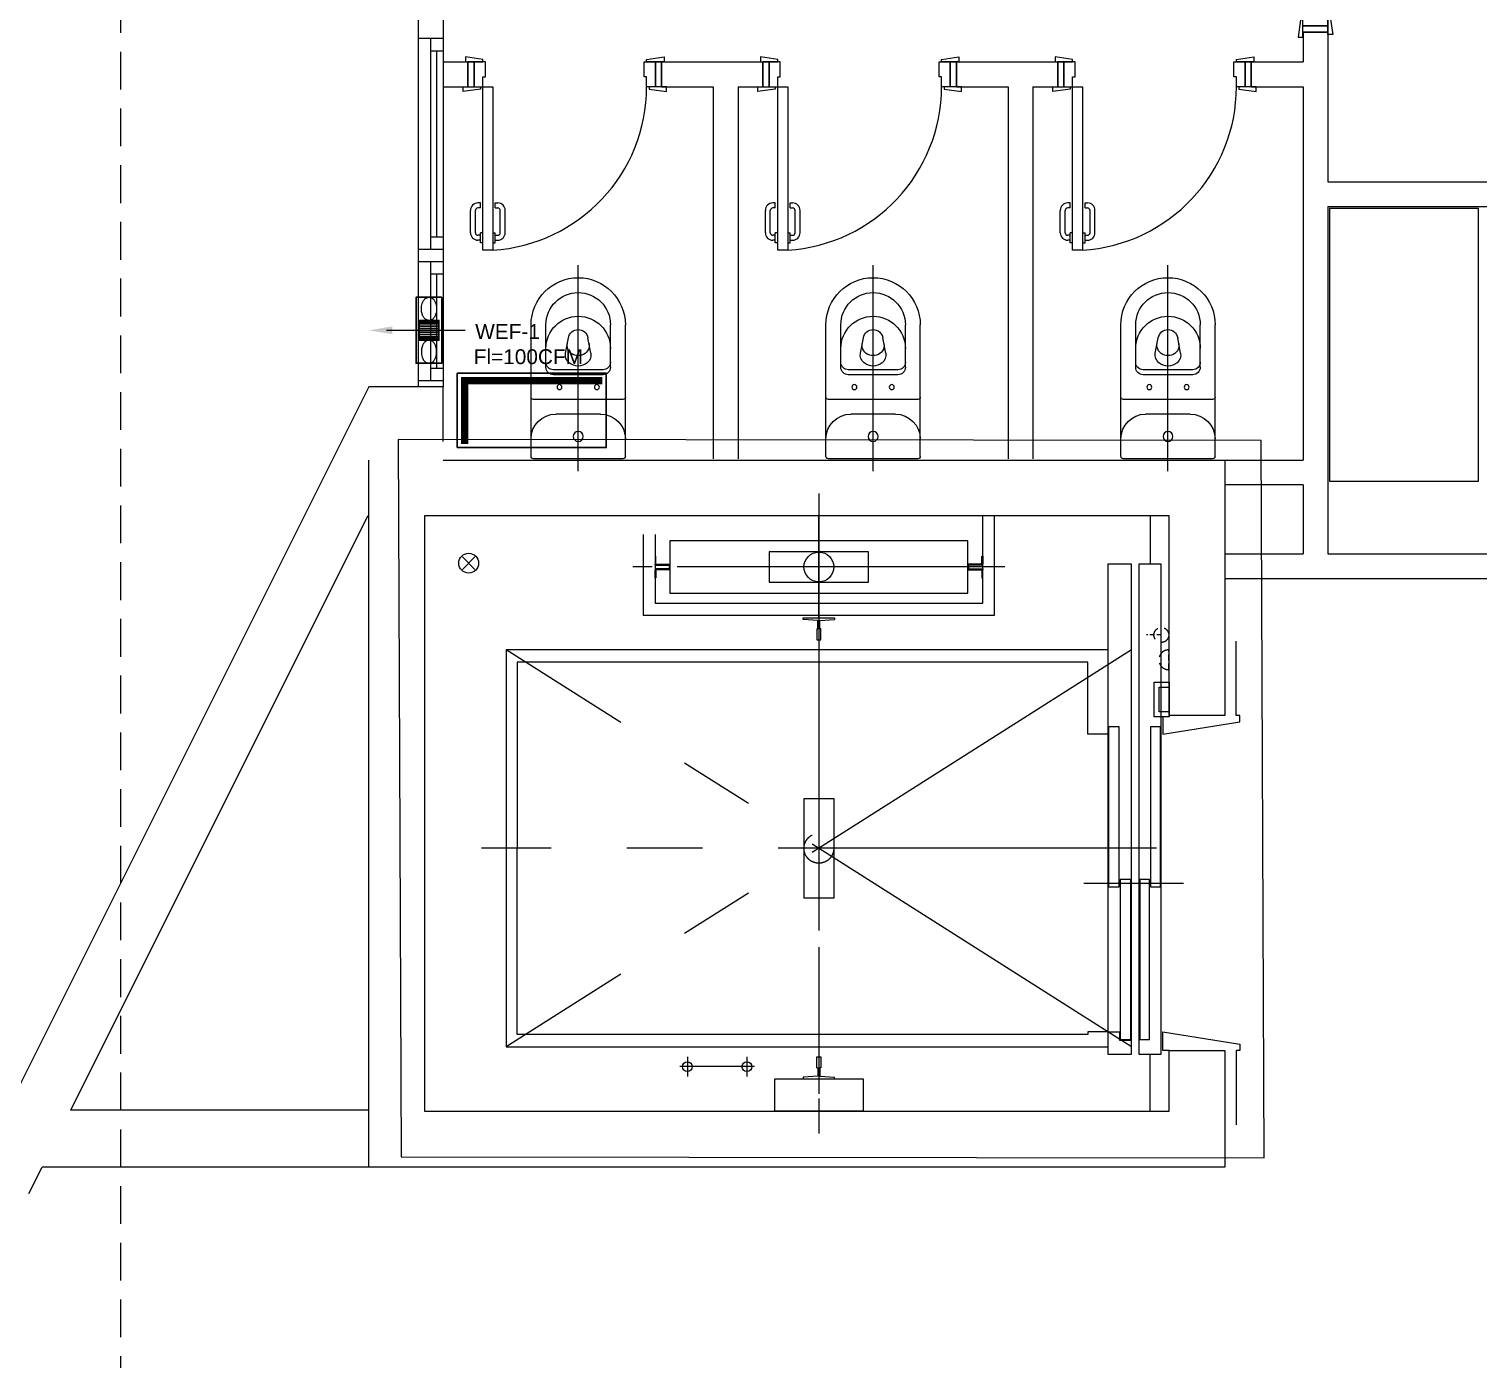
# Model space of a CAD drawing. Header units: millimetres. Extents: x -160614 to 59925, y -157025 to 0.
# Drawn here: x -75111 to -69268, y -105091 to -99730 of the extents above; entities that cross this region are included whole.
import ezdxf

# ---------------------------------------------------------------- set-up
doc = ezdxf.new("R2010")
doc.units = ezdxf.units.MM
doc.header["$LTSCALE"] = 8
for name, pattern in [('CENTERX2', [101.6, 63.5, -12.7, 12.7, -12.7]), ('DASHED2', [9.525, 6.35, -3.175]), ('HIDDEN', [9.525, 6.35, -3.175])]:
    doc.linetypes.add(name, pattern=pattern)
for name, color, linetype, lineweight in [('72_EGR_EQP_TAG', 9, 'Continuous', 5), ('Aluminum', 9, 'Continuous', 5), ('Axis', 9, 'CENTERX2', 5), ('C-HYDR-CTCH', 9, 'Continuous', 5), ('Cabin', 9, 'Continuous', 5), ('LOADING', 9, 'Continuous', 5), ('Notes', 9, 'Continuous', 5), ('Proj', 9, 'Continuous', 5), ('SANIT', 9, 'Continuous', 5), ('Structure', 9, 'Continuous', 5), ('Tech', 9, 'DASHED2', 5), ('Walls', 9, 'Continuous', 5), ('Wooden Joinery', 9, 'Continuous', 5)]:
    doc.layers.add(name, color=color, linetype=linetype, lineweight=lineweight)
for name, color, linetype in [('A-EXH', 1, 'Continuous'), ('A-OPEN', 4, 'Continuous'), ('A-OPEN-thin', 9, 'Continuous'), ('MC-EX-EQPM', 2, 'Continuous'), ('MC-EX-EQPM-texts', 2, 'Continuous')]:
    doc.layers.add(name, color=color, linetype=linetype)
doc.styles.add('ARIAL', font='arial.ttf')

# ---------------------------------------------------------------- blocks, each defined once
blk = doc.blocks.new('*U160')
at = {"layer": 'MC-EX-EQPM', "lineweight": 9}
blk.add_hatch(color=15, dxfattribs=at).paths.add_polyline_path([(15.7, 160.3), (-15.7, 160.3), (0, 254.8)], flags=0)
at = {"layer": 'MC-EX-EQPM', "color": 15, "lineweight": 9}
blk.add_line((0, 183.8), (0, -132.9), dxfattribs=at)
at = {"layer": 'MC-EX-EQPM', "color": 2, "linetype": 'DASHED2', "lineweight": 30, "ltscale": 2.5}
for p, q in [((-32.6, 52.3), (-32.6, -27.5)), ((-26.4, 52.3), (-26.4, -27.5)), ((-17.2, 52.3), (-17.2, -27.5)), ((-6.9, 52.3), (-6.9, -27.5)), ((6.9, 52.3), (6.9, -27.5)), ((17.2, 52.3), (17.2, -27.5)), ((26.4, 52.3), (26.4, -27.5)), ((32.6, 52.3), (32.6, -27.5))]:
    blk.add_line(p, q, dxfattribs=at)
at = {"layer": 'MC-EX-EQPM', "color": 5, "lineweight": 30, "ltscale": 2.5}
blk.add_lwpolyline([(-133, -39.8), (133, -39.8), (133, 64.7), (-133, 64.7)], close=True, dxfattribs=at)
at = {"layer": 'MC-EX-EQPM', "color": 1, "lineweight": 30, "ltscale": 2.5}
blk.add_lwpolyline([(-39.9, 52.3), (39.9, 52.3), (39.9, -27.5), (-39.9, -27.5)], close=True, dxfattribs=at)
at = {"layer": 'MC-EX-EQPM', "color": 2, "lineweight": 9}
for points, knots in [([(-39.9, 12.4), (-39.9, 13.7), (-40, 14.9), (-40.4, 17.4), (-40.7, 18.6), (-41.5, 20.9), (-42, 22), (-43, 24), (-43.6, 25), (-44.9, 26.9), (-45.6, 27.7), (-47.4, 29.8), (-48.6, 31), (-51.1, 33), (-52.4, 34), (-55.1, 35.6), (-56.5, 36.4), (-59.4, 37.8), (-60.9, 38.4), (-65, 39.9), (-67.6, 40.7), (-73, 41.9), (-75.8, 42.3), (-81.5, 42.9), (-84.3, 43), (-90.7, 43), (-94.3, 42.7), (-101.2, 41.7), (-104.6, 40.9), (-110, 39.2), (-112.2, 38.4), (-116.4, 36.4), (-118.4, 35.3), (-121.7, 33.1), (-123.1, 32), (-125.6, 29.7), (-126.8, 28.4), (-128.8, 25.9), (-129.5, 24.7), (-130.9, 22.1), (-131.5, 20.8), (-132.4, 17.9), (-132.7, 16.4), (-133, 14), (-133, 13.2), (-133, 12.4)], [0, 0, 0, 0, 0.083152, 0.083152, 0.166304, 0.166304, 0.249457, 0.249457, 0.332609, 0.332609, 0.415761, 0.415761, 0.545395, 0.545395, 0.675028, 0.675028, 0.804662, 0.804662, 0.934296, 0.934296, 1.152782, 1.152782, 1.371268, 1.371268, 1.589754, 1.589754, 1.860357, 1.860357, 2.130959, 2.130959, 2.317705, 2.317705, 2.504451, 2.504451, 2.641391, 2.641391, 2.778331, 2.778331, 2.881554, 2.881554, 2.984776, 2.984776, 3.087999, 3.087999, 3.141593, 3.141593, 3.141593, 3.141593]), ([(-133, 12.4), (-133, 11.7), (-133, 10.9), (-132.7, 8.6), (-132.4, 7.1), (-131.5, 4.3), (-131, 2.9), (-129.6, 0.3), (-128.9, -0.9), (-127.2, -3.1), (-126.3, -4.1), (-124.4, -6), (-123.5, -6.8), (-121.4, -8.4), (-120.4, -9.1), (-117.5, -11), (-115.7, -11.9), (-111.8, -13.7), (-109.8, -14.4), (-105.7, -15.7), (-103.6, -16.2), (-99.3, -17.1), (-97.1, -17.4), (-90.1, -18.2), (-85.3, -18.3), (-77.2, -17.7), (-74, -17.2), (-67.7, -15.9), (-64.6, -15), (-59.7, -13.1), (-57.7, -12.2), (-54, -10.1), (-52.2, -9), (-49.2, -6.7), (-48, -5.6), (-45.8, -3.2), (-44.7, -1.9), (-43.1, 0.7), (-42.4, 1.9), (-41.3, 4.5), (-40.8, 5.9), (-40.2, 8.8), (-40, 10.2), (-39.9, 12), (-39.9, 12.2), (-39.9, 12.4)], [3.141593, 3.141593, 3.141593, 3.141593, 3.191222, 3.191222, 3.294445, 3.294445, 3.397668, 3.397668, 3.500891, 3.500891, 3.604114, 3.604114, 3.707337, 3.707337, 3.810559, 3.810559, 3.981855, 3.981855, 4.15315, 4.15315, 4.324446, 4.324446, 4.495741, 4.495741, 4.865323, 4.865323, 5.117184, 5.117184, 5.369044, 5.369044, 5.542485, 5.542485, 5.715925, 5.715925, 5.843378, 5.843378, 5.97083, 5.97083, 6.069787, 6.069787, 6.168745, 6.168745, 6.267702, 6.267702, 6.283185, 6.283185, 6.283185, 6.283185]), ([(39.9, 12.4), (39.9, 13.7), (40, 14.9), (40.4, 17.4), (40.7, 18.6), (41.5, 20.9), (42, 22), (43, 24), (43.6, 25), (44.9, 26.9), (45.6, 27.7), (47.4, 29.8), (48.6, 31), (51.1, 33), (52.4, 34), (55.1, 35.6), (56.5, 36.4), (59.4, 37.8), (60.9, 38.4), (65, 39.9), (67.6, 40.7), (73, 41.9), (75.8, 42.3), (81.5, 42.9), (84.3, 43), (90.7, 43), (94.3, 42.7), (101.2, 41.7), (104.6, 40.9), (110, 39.2), (112.2, 38.4), (116.4, 36.4), (118.4, 35.3), (121.7, 33.1), (123.1, 32), (125.6, 29.7), (126.8, 28.4), (128.8, 25.9), (129.5, 24.7), (130.9, 22.1), (131.5, 20.8), (132.4, 17.9), (132.7, 16.4), (133, 14), (133, 13.2), (133, 12.4)], [0, 0, 0, 0, 0.083152, 0.083152, 0.166304, 0.166304, 0.249457, 0.249457, 0.332609, 0.332609, 0.415761, 0.415761, 0.545395, 0.545395, 0.675028, 0.675028, 0.804662, 0.804662, 0.934296, 0.934296, 1.152782, 1.152782, 1.371268, 1.371268, 1.589754, 1.589754, 1.860357, 1.860357, 2.130959, 2.130959, 2.317705, 2.317705, 2.504451, 2.504451, 2.641391, 2.641391, 2.778331, 2.778331, 2.881554, 2.881554, 2.984776, 2.984776, 3.087999, 3.087999, 3.141593, 3.141593, 3.141593, 3.141593]), ([(133, 12.4), (133, 11.7), (133, 10.9), (132.7, 8.6), (132.4, 7.1), (131.5, 4.3), (131, 2.9), (129.6, 0.3), (128.9, -0.9), (127.2, -3.1), (126.3, -4.1), (124.4, -6), (123.5, -6.8), (121.4, -8.4), (120.4, -9.1), (117.5, -11), (115.7, -11.9), (111.8, -13.7), (109.8, -14.4), (105.7, -15.7), (103.6, -16.2), (99.3, -17.1), (97.1, -17.4), (90.1, -18.2), (85.3, -18.3), (77.2, -17.7), (74, -17.2), (67.7, -15.9), (64.6, -15), (59.7, -13.1), (57.7, -12.2), (54, -10.1), (52.2, -9), (49.2, -6.7), (48, -5.6), (45.8, -3.2), (44.7, -1.9), (43.1, 0.7), (42.4, 1.9), (41.3, 4.5), (40.8, 5.9), (40.2, 8.8), (40, 10.2), (39.9, 12), (39.9, 12.2), (39.9, 12.4)], [3.141593, 3.141593, 3.141593, 3.141593, 3.191222, 3.191222, 3.294445, 3.294445, 3.397668, 3.397668, 3.500891, 3.500891, 3.604114, 3.604114, 3.707337, 3.707337, 3.810559, 3.810559, 3.981855, 3.981855, 4.15315, 4.15315, 4.324446, 4.324446, 4.495741, 4.495741, 4.865323, 4.865323, 5.117184, 5.117184, 5.369044, 5.369044, 5.542485, 5.542485, 5.715925, 5.715925, 5.843378, 5.843378, 5.97083, 5.97083, 6.069787, 6.069787, 6.168745, 6.168745, 6.267702, 6.267702, 6.283185, 6.283185, 6.283185, 6.283185])]:
    blk.add_open_spline(points, degree=3, knots=knots, dxfattribs=at)
blk = doc.blocks.new('*U173', base_point=(-704935.2, -379640.3))
at = {"layer": 'A-OPEN', "lineweight": 30, "ltscale": 1.033}
blk.add_lwpolyline([(-705235.2, -379790.3), (-704635.2, -379790.3), (-704635.2, -379490.3), (-705235.2, -379490.3), (-705235.2, -379790.3)], dxfattribs=at)
at = {"layer": 'A-OPEN-thin', "linetype": 'Continuous', "lineweight": 9, "ltscale": 1.013, "const_width": 30}
blk.add_lwpolyline([(-705205.2, -379775.3), (-705205.2, -379520.3), (-704650.2, -379520.3)], dxfattribs=at)
blk = doc.blocks.new('*U174', base_point=(-704935.1682, -379640.3319))
at = {"layer": 'A-OPEN', "ltscale": 1.013, "xscale": 0.001666666666666689, "yscale": 0.003333333333333344}
blk.add_blockref('*U173', (-704935.1682, -379640.3319), dxfattribs=at)
blk = doc.blocks.new('*U153')
at = {"layer": 'MC-EX-EQPM', "lineweight": 9}
blk.add_hatch(color=15, dxfattribs=at).paths.add_polyline_path([(15.7, 160.3), (-15.7, 160.3), (0, 254.8)], flags=0)
at = {"layer": 'MC-EX-EQPM', "color": 15, "lineweight": 9}
blk.add_line((0, 183.8), (0, -132.9), dxfattribs=at)
at = {"layer": 'MC-EX-EQPM', "color": 2, "linetype": 'DASHED2', "lineweight": 30, "ltscale": 2.5}
for p, q in [((-32.6, 52.3), (-32.6, -27.5)), ((-26.4, 52.3), (-26.4, -27.5)), ((-17.2, 52.3), (-17.2, -27.5)), ((-6.9, 52.3), (-6.9, -27.5)), ((6.9, 52.3), (6.9, -27.5)), ((17.2, 52.3), (17.2, -27.5)), ((26.4, 52.3), (26.4, -27.5)), ((32.6, 52.3), (32.6, -27.5))]:
    blk.add_line(p, q, dxfattribs=at)
at = {"layer": 'MC-EX-EQPM', "color": 5, "lineweight": 30, "ltscale": 2.5}
blk.add_lwpolyline([(-133, -39.8), (133, -39.8), (133, 64.7), (-133, 64.7)], close=True, dxfattribs=at)
at = {"layer": 'MC-EX-EQPM', "color": 1, "lineweight": 30, "ltscale": 2.5}
blk.add_lwpolyline([(-39.9, 52.3), (39.9, 52.3), (39.9, -27.5), (-39.9, -27.5)], close=True, dxfattribs=at)
at = {"layer": 'MC-EX-EQPM', "color": 2, "lineweight": 9}
for points, knots in [([(-39.9, 12.4), (-39.9, 13.7), (-40, 14.9), (-40.4, 17.4), (-40.7, 18.6), (-41.5, 20.9), (-42, 22), (-43, 24), (-43.6, 25), (-44.9, 26.9), (-45.6, 27.7), (-47.4, 29.8), (-48.6, 31), (-51.1, 33), (-52.4, 34), (-55.1, 35.6), (-56.5, 36.4), (-59.4, 37.8), (-60.9, 38.4), (-65, 39.9), (-67.6, 40.7), (-73, 41.9), (-75.8, 42.3), (-81.5, 42.9), (-84.3, 43), (-90.7, 43), (-94.3, 42.7), (-101.2, 41.7), (-104.6, 40.9), (-110, 39.2), (-112.2, 38.4), (-116.4, 36.4), (-118.4, 35.3), (-121.7, 33.1), (-123.1, 32), (-125.6, 29.7), (-126.8, 28.4), (-128.8, 25.9), (-129.5, 24.7), (-130.9, 22.1), (-131.5, 20.8), (-132.4, 17.9), (-132.7, 16.4), (-133, 14), (-133, 13.2), (-133, 12.4)], [0, 0, 0, 0, 0.083152, 0.083152, 0.166304, 0.166304, 0.249457, 0.249457, 0.332609, 0.332609, 0.415761, 0.415761, 0.545395, 0.545395, 0.675028, 0.675028, 0.804662, 0.804662, 0.934296, 0.934296, 1.152782, 1.152782, 1.371268, 1.371268, 1.589754, 1.589754, 1.860357, 1.860357, 2.130959, 2.130959, 2.317705, 2.317705, 2.504451, 2.504451, 2.641391, 2.641391, 2.778331, 2.778331, 2.881554, 2.881554, 2.984776, 2.984776, 3.087999, 3.087999, 3.141593, 3.141593, 3.141593, 3.141593]), ([(-133, 12.4), (-133, 11.7), (-133, 10.9), (-132.7, 8.6), (-132.4, 7.1), (-131.5, 4.3), (-131, 2.9), (-129.6, 0.3), (-128.9, -0.9), (-127.2, -3.1), (-126.3, -4.1), (-124.4, -6), (-123.5, -6.8), (-121.4, -8.4), (-120.4, -9.1), (-117.5, -11), (-115.7, -11.9), (-111.8, -13.7), (-109.8, -14.4), (-105.7, -15.7), (-103.6, -16.2), (-99.3, -17.1), (-97.1, -17.4), (-90.1, -18.2), (-85.3, -18.3), (-77.2, -17.7), (-74, -17.2), (-67.7, -15.9), (-64.6, -15), (-59.7, -13.1), (-57.7, -12.2), (-54, -10.1), (-52.2, -9), (-49.2, -6.7), (-48, -5.6), (-45.8, -3.2), (-44.7, -1.9), (-43.1, 0.7), (-42.4, 1.9), (-41.3, 4.5), (-40.8, 5.9), (-40.2, 8.8), (-40, 10.2), (-39.9, 12), (-39.9, 12.2), (-39.9, 12.4)], [3.141593, 3.141593, 3.141593, 3.141593, 3.191222, 3.191222, 3.294445, 3.294445, 3.397668, 3.397668, 3.500891, 3.500891, 3.604114, 3.604114, 3.707337, 3.707337, 3.810559, 3.810559, 3.981855, 3.981855, 4.15315, 4.15315, 4.324446, 4.324446, 4.495741, 4.495741, 4.865323, 4.865323, 5.117184, 5.117184, 5.369044, 5.369044, 5.542485, 5.542485, 5.715925, 5.715925, 5.843378, 5.843378, 5.97083, 5.97083, 6.069787, 6.069787, 6.168745, 6.168745, 6.267702, 6.267702, 6.283185, 6.283185, 6.283185, 6.283185]), ([(39.9, 12.4), (39.9, 13.7), (40, 14.9), (40.4, 17.4), (40.7, 18.6), (41.5, 20.9), (42, 22), (43, 24), (43.6, 25), (44.9, 26.9), (45.6, 27.7), (47.4, 29.8), (48.6, 31), (51.1, 33), (52.4, 34), (55.1, 35.6), (56.5, 36.4), (59.4, 37.8), (60.9, 38.4), (65, 39.9), (67.6, 40.7), (73, 41.9), (75.8, 42.3), (81.5, 42.9), (84.3, 43), (90.7, 43), (94.3, 42.7), (101.2, 41.7), (104.6, 40.9), (110, 39.2), (112.2, 38.4), (116.4, 36.4), (118.4, 35.3), (121.7, 33.1), (123.1, 32), (125.6, 29.7), (126.8, 28.4), (128.8, 25.9), (129.5, 24.7), (130.9, 22.1), (131.5, 20.8), (132.4, 17.9), (132.7, 16.4), (133, 14), (133, 13.2), (133, 12.4)], [0, 0, 0, 0, 0.083152, 0.083152, 0.166304, 0.166304, 0.249457, 0.249457, 0.332609, 0.332609, 0.415761, 0.415761, 0.545395, 0.545395, 0.675028, 0.675028, 0.804662, 0.804662, 0.934296, 0.934296, 1.152782, 1.152782, 1.371268, 1.371268, 1.589754, 1.589754, 1.860357, 1.860357, 2.130959, 2.130959, 2.317705, 2.317705, 2.504451, 2.504451, 2.641391, 2.641391, 2.778331, 2.778331, 2.881554, 2.881554, 2.984776, 2.984776, 3.087999, 3.087999, 3.141593, 3.141593, 3.141593, 3.141593]), ([(133, 12.4), (133, 11.7), (133, 10.9), (132.7, 8.6), (132.4, 7.1), (131.5, 4.3), (131, 2.9), (129.6, 0.3), (128.9, -0.9), (127.2, -3.1), (126.3, -4.1), (124.4, -6), (123.5, -6.8), (121.4, -8.4), (120.4, -9.1), (117.5, -11), (115.7, -11.9), (111.8, -13.7), (109.8, -14.4), (105.7, -15.7), (103.6, -16.2), (99.3, -17.1), (97.1, -17.4), (90.1, -18.2), (85.3, -18.3), (77.2, -17.7), (74, -17.2), (67.7, -15.9), (64.6, -15), (59.7, -13.1), (57.7, -12.2), (54, -10.1), (52.2, -9), (49.2, -6.7), (48, -5.6), (45.8, -3.2), (44.7, -1.9), (43.1, 0.7), (42.4, 1.9), (41.3, 4.5), (40.8, 5.9), (40.2, 8.8), (40, 10.2), (39.9, 12), (39.9, 12.2), (39.9, 12.4)], [3.141593, 3.141593, 3.141593, 3.141593, 3.191222, 3.191222, 3.294445, 3.294445, 3.397668, 3.397668, 3.500891, 3.500891, 3.604114, 3.604114, 3.707337, 3.707337, 3.810559, 3.810559, 3.981855, 3.981855, 4.15315, 4.15315, 4.324446, 4.324446, 4.495741, 4.495741, 4.865323, 4.865323, 5.117184, 5.117184, 5.369044, 5.369044, 5.542485, 5.542485, 5.715925, 5.715925, 5.843378, 5.843378, 5.97083, 5.97083, 6.069787, 6.069787, 6.168745, 6.168745, 6.267702, 6.267702, 6.283185, 6.283185, 6.283185, 6.283185])]:
    blk.add_open_spline(points, degree=3, knots=knots, dxfattribs=at)
blk = doc.blocks.new('HVACFF')
at = {"layer": 'A-OPEN', "ltscale": 1.013, "xscale": 599.9999999999923, "yscale": 299.999999999999, "rotation": 0.03711326190290905}
blk.add_blockref('*U174', (-73085.5, -101267.4, 0.1), dxfattribs=at)
blk.add_blockref('*U174', (-73085.5, -101267.4, 0.1), dxfattribs=at)
at = {"layer": 'MC-EX-EQPM', "xscale": -1, "rotation": 90}
blk.add_blockref('*U153', (-73487, -100944.6), dxfattribs=at)
blk.add_blockref('*U153', (-73487, -100944.6), dxfattribs=at)
at = {"layer": 'MC-EX-EQPM-texts', "lineweight": 15, "style": 'ARIAL'}
for s, p in [('WEF-1', (-73313.2, -100979.8)), ('WEF-1', (-73313.2, -100979.8)), ('Fl=100CFM', (-73319.1, -101080.9)), ('Fl=100CFM', (-73319.1, -101080.9))]:
    blk.add_text(s, height=60, dxfattribs=at).set_placement(p)
blk = doc.blocks.new('A$C72370EFE')
at = {"layer": 'Wooden Joinery'}
for p, q in [((-0.01, -0.04), (-0.02, -0.04)), ((-0.01, -0.03), (-0.01, -0.07)), ((0, -0.03), (-0.01, -0.03)), ((0.04, -0.03), (0.05, -0.03)), ((0.05, -0.03), (0.05, -0.07)), ((0.05, -0.04), (0.06, -0.04)), ((-0.05, -0.07), (-0.05, -0.16)), ((-0.03, -0.07), (-0.03, -0.16)), ((-0.01, -0.06), (-0.02, -0.06)), ((0, -0.07), (-0.01, -0.07)), ((0.04, -0.07), (0.05, -0.07)), ((0.05, -0.06), (0.06, -0.06)), ((0.07, -0.07), (0.07, -0.16)), ((0.09, -0.07), (0.09, -0.16)), ((-0.01, -0.17), (-0.02, -0.17)), ((-0.01, -0.17), (-0.01, -0.19)), ((0.05, -0.17), (0.06, -0.17)), ((0.05, -0.17), (0.05, -0.19)), ((-0.01, -0.19), (-0.02, -0.19)), ((0.05, -0.19), (0.06, -0.19))]:
    blk.add_line(p, q, dxfattribs=at)
for centre, radius, start, end in [((-0.02, -0.07), 0.03, 90, 180), ((0.06, -0.07), 0.03, 0, 90), ((-0.02, -0.07), 0.01, 90, 180), ((0.06, -0.07), 0.01, 0, 90), ((-0.02, -0.16), 0.03, 180, 270), ((-0.02, -0.16), 0.01, 180, 270), ((0.06, -0.16), 0.01, 270, 0), ((0.06, -0.16), 0.03, 270, 0)]:
    blk.add_arc(centre, radius, start, end, dxfattribs=at)
blk = doc.blocks.new('A$C268A7CF0')
at = {"layer": 'Wooden Joinery'}
for points in [[(80, 758.8), (80, 768.8), (10, 778.8), (10, 758.8)], [(740, 758.8), (740, 768.8), (810, 778.8), (810, 758.8)], [(70, 658.8), (70, 648.8), (0, 638.8), (0, 658.8)], [(120, 658.8), (120, 0), (80, 0), (80, 658.8)], [(750, 658.8), (750, 648.8), (820, 638.8), (820, 658.8)]]:
    blk.add_lwpolyline(points, close=True, dxfattribs=at)
for points in [[(45, 658.8), (45, 758.8), (20, 758.8), (20, 658.8), (45, 658.8)], [(45, 658.8), (80, 658.8), (80, 698.8), (90, 698.8), (90, 758.8), (45, 758.8), (45, 658.8)], [(775, 658.8), (740, 658.8), (740, 698.8), (730, 698.8), (730, 758.8), (775, 758.8), (775, 658.8)], [(775, 658.8), (775, 758.8), (800, 758.8), (800, 658.8), (775, 658.8)]]:
    blk.add_lwpolyline(points, dxfattribs=at)
blk.add_arc((80, 658.8), 660, 273.4748, 0, dxfattribs=at)
at = {"layer": 'Wooden Joinery', "xscale": 999.9999999998854, "yscale": 999.9999999998854, "zscale": 999.9999999998854, "rotation": 180}
blk.add_blockref('A$C72370EFE', (120, 0), dxfattribs=at)
blk = doc.blocks.new('A$C5FCA3E6B')
at = {"layer": 'Wooden Joinery'}
for points in [[(80, 858.9), (80, 868.9), (10, 878.9), (10, 858.9)], [(840, 858.9), (840, 868.9), (910, 878.9), (910, 858.9)], [(70, 758.9), (70, 748.9), (0, 738.9), (0, 758.9)], [(120, 758.9), (120, 0), (80, 0), (80, 758.9)], [(850, 758.9), (850, 748.9), (920, 738.9), (920, 758.9)]]:
    blk.add_lwpolyline(points, close=True, dxfattribs=at)
for points in [[(45, 758.9), (45, 858.9), (20, 858.9), (20, 758.9), (45, 758.9)], [(45, 758.9), (80, 758.9), (80, 798.9), (90, 798.9), (90, 858.9), (45, 858.9), (45, 758.9)], [(875, 758.9), (840, 758.9), (840, 798.9), (830, 798.9), (830, 858.9), (875, 858.9), (875, 758.9)], [(875, 758.9), (875, 858.9), (900, 858.9), (900, 758.9), (875, 758.9)]]:
    blk.add_lwpolyline(points, dxfattribs=at)
blk.add_arc((80, 758.9), 760, 273.01713, 0, dxfattribs=at)
at = {"layer": 'Wooden Joinery', "xscale": 999.9999999998854, "yscale": 999.9999999998854, "zscale": 999.9999999998854, "rotation": 180}
blk.add_blockref('A$C72370EFE', (120, 0), dxfattribs=at)
blk = doc.blocks.new('T127-1_B')
at = {"layer": 'Cabin'}
for p, q in [((78, 4), (82, 63.5)), ((44.5, 8), (44.5, 4)), ((44.5, 4), (78, 4)), ((44.5, -8), (44.5, -4)), ((44.5, -4), (78, -4)), ((78, -4), (82, -63.5))]:
    blk.add_line(p, q, dxfattribs=at)
at = {"layer": 'Cabin', "ltscale": 5}
for points in [[(82, 63.5), (89, 63.5), (89, -63.5), (82, -63.5)], [(44.5, 8), (0, 8), (0, -8), (44.5, -8)]]:
    blk.add_lwpolyline(points, dxfattribs=at)
blk = doc.blocks.new('T127-1_B__1680')
at = {"layer": 'Axis'}
blk.add_line((-990, 0), (990, 0), dxfattribs=at)
at = {"layer": 'Notes', "xscale": -1}
blk.add_blockref('T127-1_B', (-840, 0), dxfattribs=at)
at = {"layer": 'Notes'}
blk.add_blockref('T127-1_B', (840, 0), dxfattribs=at)
blk = doc.blocks.new('JIS5K')
at = {"layer": 'Cabin'}
for p, q in [((60.2, 8), (60.2, 11.2)), ((60.2, -8), (60.2, -11.2))]:
    blk.add_line(p, q, dxfattribs=at)
at = {"layer": 'Cabin', "ltscale": 5}
for points in [[(57, 11.2), (0, 11.2), (0, -11.2), (57, -11.2)], [(60.2, 8), (3.2, 8), (3.2, -8), (60.2, -8)], [(57, 11.2), (57, 43.5), (60.2, 43.5), (60.2, 11.2)], [(57, -11.2), (57, -43.5), (60.2, -43.5), (60.2, -11.2)]]:
    blk.add_lwpolyline(points, dxfattribs=at)
blk = doc.blocks.new('JIS5K__1200')
at = {"layer": 'Axis'}
blk.add_line((-750, 0), (750, 0), dxfattribs=at)
at = {"layer": 'Notes', "xscale": -1}
blk.add_blockref('JIS5K', (-600, 0), dxfattribs=at)
at = {"layer": 'Notes'}
blk.add_blockref('JIS5K', (600, 0), dxfattribs=at)
blk = doc.blocks.new('对重支撑1')
at = {"layer": 'Cabin'}
blk.add_lwpolyline([(1060, 178), (929, 178), (929, -178), (1060, -178)], close=True, dxfattribs=at).dxf.unprotected_set("ltscale", 0)
blk = doc.blocks.new('井道平面图轿厢1轿厢地坎')
at = {"layer": 'Axis', "ltscale": 0.864}
blk.add_lwpolyline([(0, 96), (0, -192)], dxfattribs=at)
at = {"layer": 'Cabin', "ltscale": 5}
for points in [[(690, 0), (690, -96), (-1285, -96), (-1285, 0)], [(15, -3), (15, -46), (-630, -46), (-630, -3)], [(630, -50), (630, -93), (-15, -93), (-15, -50)]]:
    blk.add_lwpolyline(points, close=True, dxfattribs=at)
at = {"layer": 'Cabin'}
for points in [[(600, 0), (600, -48)], [(600, -48), (633, -48)], [(633, -48), (633, -96)]]:
    blk.add_lwpolyline(points, dxfattribs=at)
blk = doc.blocks.new('层门地坎1')
at = {"layer": 'Axis', "ltscale": 0.81}
blk.add_lwpolyline([(0, 90), (0, -180)], dxfattribs=at)
at = {"layer": 'Cabin', "ltscale": 5}
for points in [[(690, 0), (690, -90), (-1285, -90), (-1285, 0)], [(15, -47), (15, -87), (-630, -87), (-630, -47)], [(630, -3), (630, -43), (-15, -43), (-15, -3)]]:
    blk.add_lwpolyline(points, close=True, dxfattribs=at)
blk = doc.blocks.new('A$C47696aed')
at = {"layer": 'C-HYDR-CTCH', "color": 4, "flags": 128}
blk.add_lwpolyline([(128.4, 14709.9), (139.7, 11818.4), (3617.4, 11814.7), (3606.1, 14706.2), (128.4, 14709.9)], dxfattribs=at)
blk = doc.blocks.new('WC manta')
at = {"layer": 'SANIT'}
for p, q in [((-0.13, 0.18), (-0.13, -0.18)), ((-0.12, 0.19), (0.41, 0.19)), ((0.109, 0.18), (0.109, -0.18)), ((0.239, 0.13), (0.41, 0.13)), ((0.05, 0.09), (0.05, -0.09)), ((0.209, 0.1), (0.209, -0.1)), ((0.229, 0.1), (0.229, -0.1)), ((-0.18, 0), (0.65, 0)), ((0.2955, 0.051), (0.3581, 0.0393)), ((0.2955, -0.051), (0.3581, -0.0393)), ((0.239, -0.13), (0.41, -0.13)), ((-0.12, -0.19), (0.41, -0.19))]:
    blk.add_line(p, q, dxfattribs=at)
for centre, radius in [((0.159, 0.0752), 0.01), ((-0.04, 0), 0.02), ((0.159, -0.0753), 0.01)]:
    blk.add_circle(centre, radius, dxfattribs=at)
for centre, radius, start, end in [((-0.12, 0.18), 0.01, 90, 180), ((-0.05, 0.09), 0.1, 0, 90), ((0.119, 0.18), 0.01, 90, 180), ((0.41, 0), 0.19, 270, 90), ((0.239, 0.1), 0.03, 90, 180), ((0.259, 0.1), 0.03, 90, 180), ((0.3147, 0), 0.13, 270, 90), ((0.41, 0), 0.13, 270, 90), ((0.3029, 0), 0.0588, 141.52497, 218.47503), ((0.2882, 0.0117), 0.04, 79.42885, 141.52497), ((0.3454, 0), 0.0588, 166.41759, 193.58241), ((0.3271, 0.0044), 0.04, 79.42885, 166.41759), ((0.3507, 0), 0.04, 280.57115, 79.42885), ((0.2882, -0.0117), 0.04, 218.47503, 280.57115), ((0.3271, -0.0044), 0.04, 193.58241, 280.57115), ((-0.05, -0.09), 0.1, 270, 0), ((0.239, -0.1), 0.03, 180, 270), ((0.259, -0.1), 0.03, 180, 270), ((-0.12, -0.18), 0.01, 180, 270), ((0.119, -0.18), 0.01, 180, 270)]:
    blk.add_arc(centre, radius, start, end, dxfattribs=at)
blk = doc.blocks.new('1stF')
at = {"layer": 'Aluminum', "color": 9}
for p, q in [((-73542.3, -101171.8, 0.1), (-73542.3, -94492.6, 0.1)), ((-73442.3, -94492.6, 0.1), (-73442.3, -101171.8, 0.1)), ((-73542.3, -99767.6, 0.1), (-73442.3, -99767.6, 0.1)), ((-73492.3, -100617.6, 0.1), (-73492.3, -99767.6, 0.1)), ((-73492.3, -99817.6, 0.1), (-73442.3, -99817.6, 0.1)), ((-73467.3, -100567.6, 0.1), (-73467.3, -99817.6, 0.1)), ((-73542.3, -100617.6, 0.1), (-73442.3, -100617.6, 0.1)), ((-73492.3, -100567.6, 0.1), (-73442.3, -100567.6, 0.1)), ((-73542.3, -100667.6, 0.1), (-73442.3, -100667.6, 0.1)), ((-73492.3, -101146.8, 0.1), (-73492.3, -100667.6, 0.1)), ((-73492.3, -100717.6, 0.1), (-73442.3, -100717.6, 0.1)), ((-73467.3, -101096.8, 0.1), (-73467.3, -100717.6, 0.1)), ((-73492.3, -101096.8, 0.1), (-73442.3, -101096.8, 0.1)), ((-73542.3, -101146.8, 0.1), (-73442.3, -101146.8, 0.1))]:
    blk.add_line(p, q, dxfattribs=at)
at = {"layer": 'Axis', "color": 9}
blk.add_line((-71928.3, -102103.6, 0.1), (-71928.3, -101693.6, 0.1), dxfattribs=at)
at = {"layer": 'Axis', "color": 9, "ltscale": 3}
for points in [[(-71928.3, -101602.6), (-71928.3, -104182.6)], [(-70668.3, -102232.6), (-73188.3, -103832.6)], [(-70668.3, -103832.6), (-73188.3, -102232.6)], [(-70568.3, -103032.6), (-73288.3, -103032.6)]]:
    blk.add_lwpolyline(points, dxfattribs=at)
at = {"layer": 'Axis', "color": 9, "ltscale": 1.5}
blk.add_lwpolyline([(-71928.3, -102782.6), (-71928.3, -103282.6)], dxfattribs=at)
at = {"layer": 'Axis', "color": 9, "ltscale": 0.24}
for points in [[(-72458.3, -103872.6), (-72458.3, -103952.6)], [(-72218.3, -103872.6), (-72218.3, -103952.6)]]:
    blk.add_lwpolyline(points, dxfattribs=at)
at = {"layer": 'Axis', "color": 9, "ltscale": 0.9}
blk.add_lwpolyline([(-72188.3, -103912.6), (-72488.3, -103912.6)], dxfattribs=at)
at = {"layer": 'Cabin', "color": 9, "ltscale": 5, "elevation": 0.1}
for points in [[(-72636.5, -101767.6), (-72636.5, -102092.6), (-71220.1, -102092.6), (-71220.1, -101692.6)], [(-72588.5, -101767.6), (-72588.5, -102044.6), (-71268.1, -102044.6), (-71268.1, -101692.6)]]:
    blk.add_lwpolyline(points, dxfattribs=at)
at = {"layer": 'Cabin', "color": 9}
for points in [[(-70593.3, -101692.6), (-70593.3, -101887.6)], [(-71678.3, -101898.6), (-72178.3, -101898.6)], [(-70668.3, -101887.6), (-70764.3, -101887.6)], [(-70764.3, -101887.6), (-70764.3, -102232.6)], [(-70668.3, -101887.6), (-70764.3, -101887.6)], [(-70764.3, -101887.6), (-70764.3, -102232.6)], [(-70668.3, -103862.6), (-70668.3, -101887.6)], [(-70668.3, -103862.6), (-70668.3, -101887.6)], [(-70764.3, -102232.6), (-73188.3, -102232.6)], [(-73188.3, -102232.6), (-73188.3, -103832.6)], [(-70764.3, -102232.6), (-73188.3, -102232.6)], [(-73188.3, -102232.6), (-73188.3, -103832.6)], [(-70844.3, -102282.6), (-73144.3, -102282.6)], [(-73144.3, -102282.6), (-73144.3, -103032.6)], [(-70844.3, -102572.6), (-70844.3, -102282.6)], [(-70764.3, -102572.6), (-70844.3, -102572.6)], [(-73144.3, -103782.6), (-73144.3, -103032.6)], [(-70764.3, -103772.6), (-70844.3, -103772.6)], [(-70844.3, -103772.6), (-70844.3, -103782.6)], [(-73188.3, -103832.6), (-70764.3, -103832.6)], [(-73188.3, -103832.6), (-70764.3, -103832.6)], [(-70844.3, -103782.6), (-73144.3, -103782.6)], [(-70764.3, -103832.6), (-70764.3, -103862.6)], [(-70764.3, -103832.6), (-70764.3, -103862.6)], [(-70764.3, -103862.6), (-70668.3, -103862.6)], [(-70764.3, -103862.6), (-70668.3, -103862.6)], [(-70593.3, -104092.6), (-70593.3, -103862.6)]]:
    blk.add_lwpolyline(points, dxfattribs=at)
at = {"layer": 'Cabin', "color": 9, "ltscale": 5, "elevation": 0.1}
blk.add_lwpolyline([(-72528.3, -101793.6), (-72528.3, -102003.6), (-71328.3, -102003.6), (-71328.3, -101793.6)], close=True, dxfattribs=at)
at = {"layer": 'Cabin', "color": 9, "elevation": 0.1}
blk.add_lwpolyline([(-72128.3, -101837.6), (-72128.3, -101959.6), (-71728.3, -101959.6), (-71728.3, -101837.6)], close=True, dxfattribs=at)
for points in [[(-70542.3, -102502.6), (-70542.3, -102572.6), (-70232.3, -102522.6), (-70232.3, -102497.6), (-70247.3, -102497.6), (-70247.3, -102197.6)], [(-70517.3, -103847.6), (-70517.3, -103847.6), (-70542.3, -103847.6), (-70542.3, -103772.6), (-70232.3, -103822.6), (-70232.3, -103847.6), (-70247.3, -103847.6), (-70247.3, -104147.6)]]:
    blk.add_lwpolyline(points, dxfattribs=at)
at = {"layer": 'Cabin', "color": 9, "ltscale": 50, "elevation": 0.1}
blk.add_lwpolyline([(-71989.3, -103232.6), (-71867.3, -103232.6), (-71867.3, -102832.6), (-71989.3, -102832.6)], close=True, dxfattribs=at)
at = {"layer": 'Cabin', "color": 9}
for centre, radius in [((-71928.3, -101898.6, 0.1), 60), ((-72458.3, -103912.6, 0.1), 20), ((-72218.3, -103912.6, 0.1), 20)]:
    blk.add_circle(centre, radius, dxfattribs=at)
at = {"layer": 'LOADING', "color": 9, "elevation": 0}
blk.add_lwpolyline([(-69270.6, -100453.1), (-69870.6, -100453.1), (-69870.6, -101553.1), (-69270.6, -101553.1)], close=True, dxfattribs=at)
at = {"layer": 'Notes', "color": 9}
for p, q in [((-73364.4, -101858.1, 0.1), (-73314.4, -101908.1, 0.1)), ((-73314.4, -101858.1, 0.1), (-73364.4, -101908.1, 0.1))]:
    blk.add_line(p, q, dxfattribs=at)
blk.add_circle((-73339.4, -101883.1, 0.1), 40, dxfattribs=at)
at = {"layer": 'Proj', "color": 9, "linetype": 'HIDDEN', "ltscale": 3, "elevation": 0.1}
blk.add_lwpolyline([(-23322.3, -93192.6), (-74742.3, -93192.6), (-74742.3, -117092.6), (-23322.3, -117092.6)], dxfattribs=at)
at = {"layer": 'Structure', "color": 9}
for points in [[(-70292.3, -102497.6), (-70517.3, -102497.6), (-70517.3, -101692.6), (-73517.3, -101692.6), (-73517.3, -104092.6), (-70517.3, -104092.6), (-70517.3, -103847.6), (-70292.3, -103847.6), (-70292.3, -104317.6), (-73742.3, -104317.6), (-73742.3, -101467.6)], [(-73442.3, -101467.6), (-70292.3, -101467.6), (-70292.3, -102497.6)]]:
    blk.add_lwpolyline(points, dxfattribs=at)
at = {"layer": 'Tech', "color": 9, "ltscale": 0.36}
blk.add_lwpolyline([(-70548.3, -102172.6), (-70608.3, -102172.6)], dxfattribs=at)
at = {"layer": 'Tech', "color": 9, "ltscale": 0.48}
blk.add_lwpolyline([(-70518.3, -102312.6), (-70518.3, -102232.6)], dxfattribs=at)
at = {"layer": 'Tech', "color": 9, "ltscale": 9, "elevation": 0.1}
for points in [[(-70577.3, -102502.6), (-70577.3, -102362.6), (-70517.3, -102362.6), (-70517.3, -102502.6)], [(-70557.3, -102482.6), (-70557.3, -102382.6), (-70517.3, -102382.6), (-70517.3, -102482.6)]]:
    blk.add_lwpolyline(points, close=True, dxfattribs=at)
at = {"layer": 'Tech', "color": 9}
blk.add_circle((-70548.3, -102172.6, 0.1), 30, dxfattribs=at)
at = {"layer": 'Tech', "color": 9, "ltscale": 5}
blk.add_circle((-71928.3, -103032.6, 0.1), 60, dxfattribs=at)
at = {"layer": 'Tech', "color": 9}
blk.add_arc((-70518.3, -102272.6, 0.1), 40, 90, 270, dxfattribs=at)
at = {"layer": 'Walls', "color": 9}
for p, q in [((-69977.3, -99742.6, 0.1), (-69977.3, -99862.6, 0.1)), ((-69977.3, -99742.6, 0.1), (-69877.3, -99742.6, 0.1)), ((-69877.3, -99742.6, 0.1), (-69877.3, -100345.7, 0.1)), ((-73442.3, -99862.6, 0.1), (-73342.3, -99862.6, 0.1)), ((-73342.3, -99962.6, 0.1), (-73342.3, -99862.6, 0.1)), ((-72562.3, -99862.6, 0.1), (-72154, -99862.6, 0.1)), ((-72562.3, -99962.6, 0.1), (-72562.3, -99862.6, 0.1)), ((-72154, -99962.6, 0.1), (-72154, -99862.6, 0.1)), ((-71374, -99962.6, 0.1), (-71374, -99862.6, 0.1)), ((-71374, -99862.6, 0.1), (-70965.7, -99862.6, 0.1)), ((-70965.7, -99962.6, 0.1), (-70965.7, -99862.6, 0.1)), ((-70185.7, -99962.6, 0.1), (-70185.7, -99862.6, 0.1)), ((-70185.7, -99862.6, 0.1), (-69977.3, -99862.6, 0.1)), ((-73442.3, -99962.6, 0.1), (-73342.3, -99962.6, 0.1)), ((-72562.3, -99962.6, 0.1), (-72354, -99962.6, 0.1)), ((-72354, -99962.6, 0.1), (-72354, -101462.6, 0.1)), ((-72254, -99962.6, 0.1), (-72254, -101462.6, 0.1)), ((-72254, -99962.6, 0.1), (-72154, -99962.6, 0.1)), ((-71374, -99962.6, 0.1), (-71165.7, -99962.6, 0.1)), ((-71165.7, -99962.6, 0.1), (-71165.7, -101462.6, 0.1)), ((-71065.7, -99962.6, 0.1), (-71065.7, -101462.6, 0.1)), ((-71065.7, -99962.6, 0.1), (-70965.7, -99962.6, 0.1)), ((-70185.7, -99962.6, 0.1), (-69977.3, -99962.6, 0.1)), ((-69977.3, -99962.6, 0.1), (-69977.3, -101467.6, 0.1)), ((-69877.3, -100345.7, 0.1), (-68602.5, -100345.7, 0.1)), ((-69877.3, -100445.7, 0.1), (-69877.3, -101845.7, 0.1)), ((-69877.3, -100445.7, 0.1), (-68602.5, -100445.7, 0.1)), ((-70292.3, -101467.6, 0.1), (-69977.3, -101467.6, 0.1)), ((-69977.3, -101567.6, 0.1), (-70292.3, -101567.6, 0.1)), ((-69977.3, -101567.6, 0.1), (-69977.3, -101845.7, 0.1)), ((-74943.1, -104087.6, 0.1), (-73745.6, -101692.6, 0.1)), ((-70292.3, -101845.7, 0.1), (-69977.3, -101845.7, 0.1)), ((-69877.3, -101845.7, 0.1), (-67629.9, -101845.7, 0.1)), ((-67529.9, -101945.7, 0.1), (-70292.3, -101945.7, 0.1)), ((-73742.3, -104087.6, 0.1), (-74943.1, -104087.6, 0.1)), ((-75111.4, -104424.1, 0.1), (-75058.1, -104317.6, 0.1)), ((-73742.3, -104317.6, 0.1), (-75058.1, -104317.6, 0.1))]:
    blk.add_line(p, q, dxfattribs=at)
at = {"layer": 'Walls', "color": 9, "elevation": 0.1}
for points in [[(-73442.3, -101392.6), (-73442.3, -101171.8), (-73742.3, -101171.8), (-75317.1, -104321.2)], [(-73745.6, -101692.6), (-73742.3, -101692.6)]]:
    blk.add_lwpolyline(points, dxfattribs=at)
at = {"layer": 'Notes', "color": 9, "xscale": -1}
for name, p, rotation in [('JIS5K__1200', (-71928.3, -101898.6, 0.1), 1.53523449952786e-06), ('井道平面图轿厢1轿厢地坎', (-70764.3, -103172.6, 0.1), 90), ('层门地坎1', (-70638.3, -103172.6, 0.1), 90)]:
    blk.add_blockref(name, p, dxfattribs=dict(at, rotation=rotation))
at = {"layer": 'Notes', "color": 9, "yscale": -1, "rotation": 270.0000000000001}
for name in ['T127-1_B__1680', '对重支撑1']:
    blk.add_blockref(name, (-71928.3, -103032.6, 0.1), dxfattribs=at)
at = {"layer": 'SANIT', "color": 9, "xscale": -999.9999999999995, "yscale": 999.9999999999995, "zscale": 999.9999999999995, "rotation": 270}
for p in [(-72898.2, -101332.6, 0.1), (-71709.8, -101332.6, 0.1), (-70521.5, -101332.6, 0.1)]:
    blk.add_blockref('WC manta', p, dxfattribs=at)
at = {"layer": 'Structure', "color": 9}
blk.add_blockref('A$C47696aed', (-73751.7, -116094.9, 0.1), dxfattribs=at)
at = {"layer": 'Wooden Joinery', "color": 9, "rotation": 270}
blk.add_blockref('A$C5FCA3E6B', (-70736.3, -98842.6, 0.1), dxfattribs=at)
at = {"layer": 'Wooden Joinery', "color": 9}
for p in [(-73362.3, -100621.4, 0.1), (-72174, -100621.4, 0.1), (-70985.7, -100621.4, 0.1)]:
    blk.add_blockref('A$C268A7CF0', p, dxfattribs=at)

msp = doc.modelspace()

# ---------------------------------------------------------------- block references
at = {"layer": '72_EGR_EQP_TAG'}
msp.add_blockref('1stF', (0, 0), dxfattribs=at)
at = {"layer": 'A-EXH'}
msp.add_blockref('HVACFF', (0, 0), dxfattribs=at)
at = {"layer": 'MC-EX-EQPM', "xscale": -1, "rotation": 90}
msp.add_blockref('*U160', (-73487, -100944.6), dxfattribs=at)

doc.saveas('drawing.dxf')
